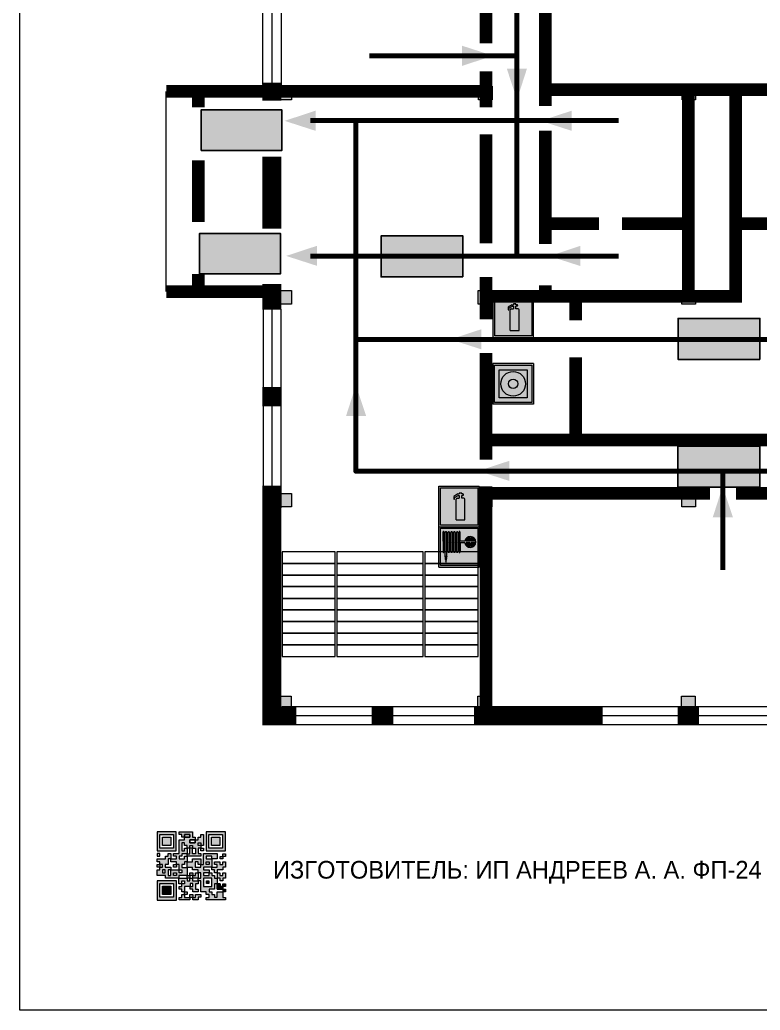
# Model space of a CAD drawing. Header units: millimetres. Extents: x 13810 to 67229, y 12374 to 21950.
# Drawn here: x 24824.8 to 24942, y 13754.6 to 13911.4 of the extents above; entities that cross this region are included whole.
import ezdxf

# ---------------------------------------------------------------- set-up
doc = ezdxf.new("R2010")
doc.units = ezdxf.units.MM
doc.layers.add('План_Штампы', color=7, linetype='Continuous')
doc.styles.add('обычный', font='arial.ttf')

# ---------------------------------------------------------------- blocks, each defined once
blk = doc.blocks.new('QR')
at = {"lineweight": 0}
h = blk.add_hatch(color=256, dxfattribs=at)
h.dxf.hatch_style = 1
h.paths.add_polyline_path([(9241.16, 2687.38), (9242.01, 2687.38), (9242.01, 2687.83), (9241.59, 2687.83), (9241.59, 2688.68), (9239.45, 2688.68), (9239.45, 2688.25), (9239.86, 2688.25), (9239.86, 2687.83), (9240.29, 2687.83), (9240.29, 2688.25), (9241.16, 2688.25), (9241.16, 2687.83), (9240.29, 2687.83), (9240.29, 2687.38), (9239.45, 2687.38), (9239.45, 2685.22), (9238.57, 2685.22), (9238.57, 2684.8), (9239.02, 2684.8), (9239.02, 2684.37), (9238.13, 2684.37), (9238.13, 2683.92), (9239.02, 2683.92), (9239.02, 2683.5), (9239.44, 2683.5), (9239.44, 2682.64), (9239.87, 2682.64), (9239.87, 2682.18), (9239.44, 2682.18), (9239.44, 2682.64), (9238.13, 2682.64), (9238.13, 2681.76), (9237.71, 2681.76), (9237.71, 2682.64), (9238.13, 2682.64), (9238.13, 2683.07), (9237.27, 2683.07), (9237.27, 2683.51), (9237.71, 2683.51), (9237.71, 2684.37), (9238.13, 2684.37), (9238.13, 2685.22), (9237.71, 2685.22), (9237.71, 2684.8), (9237.28, 2684.8), (9237.28, 2684.38), (9235.98, 2684.38), (9235.98, 2683.92), (9236.4, 2683.92), (9236.4, 2683.49), (9236.84, 2683.49), (9236.84, 2683.07), (9236.4, 2683.07), (9236.4, 2682.64), (9235.98, 2682.64), (9235.98, 2681.76), (9237.29, 2681.76), (9237.29, 2681.33), (9239.43, 2681.33), (9239.43, 2681.76), (9240.74, 2681.76), (9240.74, 2683.05), (9239.87, 2683.05), (9239.87, 2683.5), (9240.29, 2683.5), (9240.29, 2683.91), (9240.74, 2683.91), (9240.74, 2684.81), (9240.29, 2684.81), (9240.29, 2684.79), (9240.29, 2684.37), (9239.45, 2684.37), (9239.45, 2684.8), (9239.87, 2684.8), (9239.87, 2685.21), (9240.74, 2685.21), (9240.74, 2686.1), (9240.29, 2686.1), (9240.29, 2685.64), (9239.86, 2685.64), (9239.86, 2686.95), (9240.29, 2686.95), (9240.29, 2686.52), (9240.74, 2686.52), (9240.74, 2686.1), (9241.16, 2686.1), (9241.16, 2686.53), (9241.59, 2686.53), (9241.59, 2686.1), (9242.02, 2686.1), (9242.02, 2685.21), (9241.59, 2685.21), (9241.59, 2686.1), (9241.16, 2686.1), (9241.16, 2685.21), (9240.74, 2685.21), (9240.74, 2684.81), (9242.89, 2684.81), (9242.89, 2685.22), (9242.47, 2685.22), (9242.47, 2686.11), (9242.89, 2686.11), (9242.89, 2686.52), (9242.46, 2686.52), (9242.46, 2686.95), (9242.89, 2686.95), (9242.89, 2686.52), (9243.32, 2686.52), (9243.32, 2688.26), (9242.9, 2688.26), (9242.9, 2687.83), (9242.47, 2687.83), (9242.47, 2687.38), (9242.01, 2687.38), (9242.01, 2686.94), (9241.16, 2686.94)])
h.paths.add_polyline_path([(9239.02, 2682.18), (9239.02, 2681.76), (9238.54, 2681.76), (9238.54, 2682.18)], flags=16)
h.paths.add_polyline_path([(9237.27, 2682.65), (9237.27, 2682.19), (9236.83, 2682.19), (9236.83, 2682.65)], flags=16)
h = blk.add_hatch(color=256, dxfattribs=at)
h.dxf.hatch_style = 1
h.paths.add_polyline_path([(9238.15, 2687.83), (9236.83, 2687.83), (9236.83, 2686.52), (9238.15, 2686.52)], flags=0)
h.paths.add_polyline_path([(9239.01, 2685.65), (9239.01, 2688.68), (9235.98, 2688.68), (9235.98, 2685.65)])
h.paths.add_polyline_path([(9236.41, 2686.1), (9236.41, 2688.26), (9238.56, 2688.26), (9238.56, 2686.1)], flags=16)
h.paths.add_polyline_path([(9236.83, 2686.52), (9236.83, 2687.83), (9238.15, 2687.83), (9238.15, 2686.52)], flags=0)
h = blk.add_hatch(color=256, dxfattribs=at)
h.dxf.hatch_style = 1
h.paths.add_polyline_path([(9238.15, 2686.52), (9238.15, 2687.83), (9236.83, 2687.83), (9236.83, 2686.52)])
h.paths.add_polyline_path([(9245.91, 2686.52), (9245.91, 2687.83), (9244.59, 2687.83), (9244.59, 2686.52)], flags=0)
h.paths.add_polyline_path([(9246.77, 2685.65), (9246.77, 2688.68), (9243.74, 2688.68), (9243.74, 2685.65)])
h.paths.add_polyline_path([(9244.17, 2686.1), (9244.17, 2688.26), (9246.32, 2688.26), (9246.32, 2686.1)], flags=16)
h.paths.add_polyline_path([(9244.59, 2686.52), (9244.59, 2687.83), (9245.91, 2687.83), (9245.91, 2686.52)], flags=0)
h = blk.add_hatch(color=256, dxfattribs=at)
h.dxf.hatch_style = 1
h.paths.add_polyline_path([(9240.75, 2681.76), (9240.75, 2681.35), (9241.17, 2681.35), (9241.17, 2681.76)])
h.paths.add_polyline_path([(9241.6, 2682.18), (9241.17, 2682.18), (9241.17, 2681.76), (9241.6, 2681.76)])
h.paths.add_polyline_path([(9242.47, 2681.34), (9242.47, 2682.19), (9242.02, 2682.19), (9242.02, 2681.76), (9241.6, 2681.76), (9241.6, 2681.34)])
h.paths.add_polyline_path([(9239.87, 2678.3), (9239.44, 2678.3), (9239.44, 2677.89), (9241.17, 2677.89), (9241.17, 2678.3), (9240.28, 2678.3), (9240.28, 2678.73), (9239.87, 2678.73)])
h.paths.add_polyline_path([(9240.75, 2678.73), (9240.75, 2679.19), (9240.28, 2679.19), (9240.28, 2678.73)])
h.paths.add_polyline_path([(9241.6, 2678.73), (9241.17, 2678.73), (9241.17, 2678.3), (9241.6, 2678.3)])
h.paths.add_polyline_path([(9242.02, 2678.3), (9241.6, 2678.3), (9241.6, 2677.89), (9242.48, 2677.89), (9242.48, 2678.31), (9242.9, 2678.31), (9242.9, 2678.73), (9242.02, 2678.73)])
h.paths.add_polyline_path([(9246.36, 2684.37), (9246.36, 2684.79), (9245.93, 2684.79), (9245.93, 2684.37)])
h.paths.add_polyline_path([(9246.78, 2685.2), (9246.36, 2685.2), (9246.36, 2684.79), (9246.78, 2684.79)])
h.paths.add_polyline_path([(9245.91, 2687.83), (9244.59, 2687.83), (9244.59, 2686.52), (9245.91, 2686.52)])
h = blk.add_hatch(color=256, dxfattribs=at)
h.dxf.hatch_style = 1
h.paths.add_polyline_path([(9243.32, 2686.11), (9242.89, 2686.11), (9242.89, 2685.64), (9243.32, 2685.64)])
h.paths.add_polyline_path([(9239.02, 2683.07), (9239.02, 2683.5), (9238.56, 2683.5), (9238.56, 2683.07)])
h.paths.add_polyline_path([(9236.4, 2684.8), (9236.4, 2685.22), (9235.98, 2685.22), (9235.98, 2684.8)])
h.paths.add_polyline_path([(9236.4, 2683.07), (9236.4, 2683.49), (9235.98, 2683.49), (9235.98, 2683.07)])
h = blk.add_hatch(color=256, dxfattribs=at)
h.dxf.hatch_style = 1
h.paths.add_polyline_path([(9243.32, 2682.64), (9243.32, 2683.07), (9244.62, 2683.07), (9244.62, 2684.37), (9243.74, 2684.37), (9243.74, 2684.8), (9244.62, 2684.8), (9244.62, 2684.37), (9245.48, 2684.37), (9245.48, 2685.22), (9243.32, 2685.22), (9243.32, 2683.5), (9242.89, 2683.5), (9242.89, 2683.06), (9242.01, 2683.06), (9242.01, 2683.91), (9242.47, 2683.91), (9242.47, 2683.5), (9242.89, 2683.5), (9242.89, 2684.38), (9241.59, 2684.38), (9241.59, 2683.91), (9240.74, 2683.91), (9240.74, 2683.05), (9241.59, 2683.05), (9241.59, 2682.64), (9242.47, 2682.64), (9242.47, 2682.19), (9242.91, 2682.19), (9242.91, 2681.34), (9242.48, 2681.34), (9242.48, 2680.91), (9242.91, 2680.91), (9242.91, 2679.17), (9243.75, 2679.17), (9243.75, 2678.73), (9244.2, 2678.73), (9244.2, 2678.3), (9243.75, 2678.3), (9243.75, 2677.88), (9246.78, 2677.88), (9246.78, 2678.3), (9246.35, 2678.3), (9246.35, 2679.19), (9245.48, 2679.19), (9245.48, 2678.31), (9245.05, 2678.31), (9245.05, 2678.73), (9244.62, 2678.73), (9244.62, 2679.19), (9244.2, 2679.19), (9244.2, 2679.61), (9245.05, 2679.61), (9245.05, 2680.46), (9245.48, 2680.46), (9245.48, 2681.34), (9245.04, 2681.34), (9245.04, 2681.76), (9244.63, 2681.76), (9244.63, 2682.19), (9244.21, 2682.19), (9244.21, 2681.76), (9243.32, 2681.76), (9243.32, 2682.19), (9244.21, 2682.19), (9244.21, 2682.64)])
h.paths.add_polyline_path([(9243.75, 2683.49), (9243.75, 2683.92), (9244.21, 2683.92), (9244.21, 2683.49)], flags=16)
h.paths.add_polyline_path([(9243.32, 2681.34), (9244.63, 2681.34), (9244.63, 2680.04), (9243.32, 2680.04)], flags=16)
h.paths.add_polyline_path([(9243.76, 2680.89), (9244.18, 2680.89), (9244.18, 2680.48), (9243.76, 2680.48)], flags=0)
h = blk.add_hatch(color=256, dxfattribs=at)
h.dxf.hatch_style = 1
h.paths.add_polyline_path([(9246.36, 2683.07), (9246.78, 2683.07), (9246.78, 2683.92), (9246.36, 2683.92), (9246.36, 2683.49), (9245.92, 2683.49), (9245.92, 2683.92), (9245.06, 2683.92), (9245.06, 2683.49), (9245.48, 2683.49), (9245.48, 2683.07), (9244.62, 2683.07), (9244.62, 2682.65), (9245.05, 2682.65), (9245.05, 2682.18), (9245.48, 2682.18), (9245.48, 2682.65), (9246.36, 2682.65)])
h.paths.add_polyline_path([(9246.78, 2682.18), (9246.36, 2682.18), (9246.36, 2681.75), (9245.92, 2681.75), (9245.92, 2682.18), (9245.48, 2682.18), (9245.48, 2681.34), (9245.48, 2681.34), (9245.94, 2681.34), (9245.94, 2680.91), (9246.36, 2680.91), (9246.36, 2681.34), (9246.78, 2681.34)])
h = blk.add_hatch(color=256, dxfattribs=at)
h.dxf.hatch_style = 1
h.paths.add_polyline_path([(9235.98, 2680.9), (9235.98, 2677.86), (9239.02, 2677.86), (9239.02, 2680.9)])
h.paths.add_polyline_path([(9238.57, 2680.48), (9238.57, 2678.32), (9236.41, 2678.32), (9236.41, 2680.48)], flags=16)
h.paths.add_polyline_path([(9238.15, 2680.05), (9238.15, 2678.74), (9236.83, 2678.74), (9236.83, 2680.05)], flags=0)
h = blk.add_hatch(color=256, dxfattribs=at)
h.dxf.hatch_style = 1
h.paths.add_polyline_path([(9242.02, 2680.46), (9242.48, 2680.46), (9242.48, 2680.91), (9241.58, 2680.91), (9241.58, 2681.35), (9241.17, 2681.35), (9241.17, 2680.91), (9240.75, 2680.91), (9240.75, 2681.33), (9239.43, 2681.33), (9239.43, 2680.46), (9239.86, 2680.46), (9239.86, 2680.92), (9240.3, 2680.92), (9240.3, 2680.46), (9239.86, 2680.46), (9239.86, 2680.04), (9239.44, 2680.04), (9239.44, 2679.62), (9239.86, 2679.62), (9239.86, 2679.19), (9240.29, 2679.19), (9240.29, 2680.03), (9241.18, 2680.03), (9241.18, 2680.47), (9241.6, 2680.47), (9241.6, 2680.03), (9241.18, 2680.03), (9241.18, 2679.61), (9241.6, 2679.61), (9241.6, 2679.19), (9242.47, 2679.19), (9242.47, 2679.6), (9242.02, 2679.6)])
h = blk.add_hatch(color=256, dxfattribs=at)
h.dxf.hatch_style = 1
h.paths.add_polyline_path([(9244.18, 2680.48), (9244.18, 2680.89), (9243.76, 2680.89), (9243.76, 2680.48)])
h = blk.add_hatch(color=256, dxfattribs=at)
h.dxf.hatch_style = 1
h.paths.add_polyline_path([(9238.15, 2680.05), (9236.83, 2680.05), (9236.83, 2678.74), (9238.15, 2678.74)])
h = blk.add_hatch(color=256, dxfattribs=at)
h.dxf.hatch_style = 1
h.paths.add_polyline_path([(9245.93, 2680.04), (9245.93, 2680.46), (9245.48, 2680.46), (9245.48, 2679.62), (9246.35, 2679.62), (9246.35, 2680.04)])
h.paths.add_polyline_path([(9246.78, 2680.04), (9246.78, 2680.46), (9246.35, 2680.46), (9246.35, 2680.04)])
h.paths.add_polyline_path([(9246.78, 2679.18), (9246.78, 2679.62), (9246.35, 2679.62), (9246.35, 2679.18)])
for points in [[(9237.71, 2685.22), (9238.13, 2685.22), (9238.13, 2684.37), (9237.71, 2684.37), (9237.71, 2683.51), (9237.27, 2683.51), (9237.27, 2683.07), (9238.13, 2683.07), (9238.13, 2682.64), (9237.71, 2682.64), (9237.71, 2681.76), (9238.13, 2681.76), (9238.13, 2682.64), (9239.44, 2682.64), (9239.44, 2683.5), (9239.02, 2683.5), (9239.02, 2683.07), (9238.56, 2683.07), (9238.56, 2683.5), (9239.02, 2683.5), (9239.02, 2683.92), (9238.13, 2683.92), (9238.13, 2684.37), (9239.02, 2684.37), (9239.02, 2684.8), (9238.57, 2684.8), (9238.57, 2685.22), (9239.45, 2685.22), (9239.45, 2687.38), (9240.29, 2687.38), (9240.29, 2687.83), (9239.86, 2687.83), (9239.86, 2688.25), (9239.45, 2688.25), (9239.45, 2688.68), (9241.59, 2688.68), (9241.59, 2687.83), (9242.01, 2687.83), (9242.01, 2687.38), (9242.47, 2687.38), (9242.47, 2687.83), (9242.9, 2687.83), (9242.9, 2688.26), (9243.32, 2688.26), (9243.32, 2686.52), (9242.89, 2686.52), (9242.89, 2686.11), (9243.32, 2686.11), (9243.32, 2685.64), (9242.89, 2685.64), (9242.89, 2686.11), (9242.47, 2686.11), (9242.47, 2685.22), (9242.89, 2685.22), (9242.89, 2684.81), (9240.74, 2684.81), (9240.74, 2683.91), (9241.59, 2683.91), (9241.59, 2684.38), (9242.89, 2684.38), (9242.89, 2683.5), (9242.47, 2683.5), (9242.47, 2683.91), (9242.01, 2683.91), (9242.01, 2683.06), (9242.89, 2683.06), (9242.89, 2683.5), (9243.32, 2683.5), (9243.32, 2685.22), (9245.48, 2685.22), (9245.48, 2684.37), (9244.62, 2684.37), (9244.62, 2683.07), (9245.48, 2683.07), (9245.48, 2683.49), (9245.06, 2683.49), (9245.06, 2683.92), (9245.92, 2683.92), (9245.92, 2683.49), (9246.36, 2683.49), (9246.36, 2683.92), (9246.78, 2683.92), (9246.78, 2683.07), (9246.36, 2683.07), (9246.36, 2682.65), (9245.48, 2682.65), (9245.48, 2682.18), (9245.92, 2682.18), (9245.92, 2681.75), (9246.36, 2681.75), (9246.36, 2682.18), (9246.78, 2682.18), (9246.78, 2681.34), (9246.36, 2681.34), (9246.36, 2680.91), (9245.94, 2680.91), (9245.94, 2681.34), (9245.48, 2681.34), (9245.48, 2680.46), (9245.93, 2680.46), (9245.93, 2680.04), (9246.35, 2680.04), (9246.35, 2680.46), (9246.78, 2680.46), (9246.78, 2680.04), (9246.78, 2680.04), (9246.35, 2680.04), (9246.35, 2679.62), (9246.78, 2679.62), (9246.78, 2679.18), (9246.35, 2679.18), (9246.35, 2678.3), (9246.78, 2678.3), (9246.78, 2677.88), (9243.75, 2677.88), (9243.75, 2678.3), (9244.2, 2678.3), (9244.2, 2678.73), (9243.75, 2678.73), (9243.75, 2679.17), (9242.91, 2679.17), (9242.91, 2680.91), (9242.48, 2680.91), (9242.48, 2680.46), (9242.02, 2680.46), (9242.02, 2679.6), (9242.47, 2679.6), (9242.47, 2679.19), (9241.6, 2679.19), (9241.6, 2679.61), (9241.18, 2679.61), (9241.18, 2680.03), (9240.29, 2680.03), (9240.29, 2679.19), (9240.75, 2679.19), (9240.75, 2678.73), (9240.28, 2678.73), (9240.28, 2678.3), (9241.17, 2678.3), (9241.17, 2678.73), (9241.6, 2678.73), (9241.6, 2678.3), (9242.02, 2678.3), (9242.02, 2678.73), (9242.9, 2678.73), (9242.9, 2678.31), (9242.48, 2678.31), (9242.48, 2677.89), (9241.6, 2677.89), (9241.6, 2678.3), (9241.17, 2678.3), (9241.17, 2677.89), (9239.44, 2677.89), (9239.44, 2678.3), (9239.87, 2678.3), (9239.87, 2678.73), (9240.28, 2678.73), (9240.28, 2679.19), (9240.29, 2679.19), (9239.86, 2679.19), (9239.86, 2679.62), (9239.44, 2679.62), (9239.44, 2680.04), (9239.86, 2680.04), (9239.86, 2680.46), (9239.43, 2680.46), (9239.43, 2681.33), (9237.29, 2681.33), (9237.29, 2681.76), (9235.98, 2681.76), (9235.98, 2682.64), (9236.4, 2682.64), (9236.4, 2683.07), (9235.98, 2683.07), (9235.98, 2683.49), (9236.4, 2683.49), (9236.4, 2683.92), (9235.98, 2683.92), (9235.98, 2684.38), (9237.28, 2684.38), (9237.28, 2684.8), (9237.71, 2684.8), (9237.71, 2685.22), (9237.92, 2685.22)], [(9240.74, 2686.1), (9240.74, 2686.52), (9240.29, 2686.52), (9240.29, 2686.95), (9239.86, 2686.95), (9239.86, 2685.64), (9240.29, 2685.64), (9240.29, 2686.1), (9240.74, 2686.1), (9240.74, 2686.52)], [(9240.74, 2685.21), (9239.87, 2685.21), (9239.87, 2684.8), (9239.45, 2684.8), (9239.45, 2684.37), (9240.29, 2684.37), (9240.29, 2684.79), (9240.29, 2684.81), (9240.74, 2684.81), (9240.74, 2685.21), (9239.87, 2685.21)], [(9240.74, 2683.91), (9240.29, 2683.91), (9240.29, 2683.5), (9239.87, 2683.5), (9239.87, 2683.05), (9240.74, 2683.05), (9240.74, 2683.91)], [(9244.62, 2684.37), (9244.62, 2684.8), (9243.74, 2684.8), (9243.74, 2684.37), (9244.62, 2684.37)], [(9240.74, 2683.05), (9240.74, 2681.76), (9239.43, 2681.76), (9239.43, 2681.33), (9240.75, 2681.33), (9240.75, 2681.35), (9240.75, 2680.91), (9241.17, 2680.91), (9241.17, 2681.35), (9241.58, 2681.35), (9241.58, 2680.91), (9242.48, 2680.91), (9242.48, 2681.34), (9242.91, 2681.34), (9242.91, 2682.19), (9242.47, 2682.19), (9242.47, 2682.64), (9241.59, 2682.64), (9241.59, 2683.05), (9240.74, 2683.05)], [(9244.62, 2683.07), (9243.32, 2683.07), (9243.32, 2682.64), (9244.21, 2682.64), (9244.21, 2682.19), (9243.32, 2682.19), (9243.32, 2681.76), (9244.21, 2681.76), (9244.21, 2682.19), (9244.63, 2682.19), (9244.63, 2681.76), (9245.04, 2681.76), (9245.04, 2681.34), (9245.48, 2681.34)], [(9245.48, 2682.18), (9245.05, 2682.18), (9245.05, 2682.65), (9244.62, 2682.65), (9244.62, 2683.07)], [(9239.86, 2680.46), (9239.86, 2680.92), (9240.3, 2680.92), (9240.3, 2680.46), (9239.86, 2680.46)], [(9241.6, 2681.76), (9242.02, 2681.76), (9242.02, 2682.19), (9242.47, 2682.19), (9242.47, 2681.34), (9241.6, 2681.34), (9241.6, 2681.76)], [(9245.48, 2682.18), (9245.48, 2681.34)], [(9245.48, 2680.46), (9245.05, 2680.46), (9245.05, 2679.61), (9244.2, 2679.61), (9244.2, 2679.19), (9244.62, 2679.19), (9244.62, 2678.73), (9245.05, 2678.73), (9245.05, 2678.31), (9245.48, 2678.31), (9245.48, 2679.19), (9246.35, 2679.19), (9246.35, 2679.07)], [(9246.35, 2679.62), (9245.48, 2679.62), (9245.48, 2680.46)], [(9245.48, 2680.46), (9245.48, 2679.62), (9246.35, 2679.62), (9246.35, 2680.04), (9245.93, 2680.04), (9245.93, 2680.46), (9245.48, 2680.46), (9245.48, 2679.62)], [(9246.35, 2679.62), (9246.35, 2679.18)]]:
    blk.add_lwpolyline(points, dxfattribs=at)
for points in [[(9235.98, 2685.65), (9239.01, 2685.65), (9239.01, 2688.68), (9235.98, 2688.68)], [(9243.74, 2685.65), (9246.77, 2685.65), (9246.77, 2688.68), (9243.74, 2688.68)], [(9236.41, 2688.26), (9238.56, 2688.26), (9238.56, 2686.1), (9236.41, 2686.1)], [(9236.83, 2687.83), (9238.15, 2687.83), (9238.15, 2686.52), (9236.83, 2686.52)], [(9240.29, 2687.83), (9241.16, 2687.83), (9241.16, 2688.25), (9240.29, 2688.25)], [(9240.29, 2688.25), (9241.16, 2688.25), (9241.16, 2687.83), (9240.29, 2687.83)], [(9242.01, 2687.38), (9241.16, 2687.38), (9241.16, 2686.94), (9242.01, 2686.94)], [(9241.16, 2687.38), (9242.01, 2687.38), (9242.01, 2686.94), (9241.16, 2686.94)], [(9244.17, 2688.26), (9246.32, 2688.26), (9246.32, 2686.1), (9244.17, 2686.1)], [(9244.59, 2687.83), (9245.91, 2687.83), (9245.91, 2686.52), (9244.59, 2686.52)], [(9241.16, 2686.1), (9240.74, 2686.1), (9240.74, 2685.21), (9241.16, 2685.21)], [(9241.16, 2686.53), (9241.59, 2686.53), (9241.59, 2686.1), (9241.16, 2686.1)], [(9241.59, 2686.1), (9242.02, 2686.1), (9242.02, 2685.21), (9241.59, 2685.21)], [(9242.89, 2686.52), (9242.46, 2686.52), (9242.46, 2686.95), (9242.89, 2686.95)], [(9235.98, 2684.8), (9236.4, 2684.8), (9236.4, 2685.22), (9235.98, 2685.22)], [(9243.75, 2683.92), (9244.21, 2683.92), (9244.21, 2683.49), (9243.75, 2683.49)], [(9245.93, 2684.79), (9246.36, 2684.79), (9246.36, 2684.37), (9245.93, 2684.37)], [(9246.36, 2685.2), (9246.78, 2685.2), (9246.78, 2684.79), (9246.36, 2684.79)], [(9236.4, 2683.07), (9236.84, 2683.07), (9236.84, 2683.49), (9236.4, 2683.49)], [(9236.83, 2682.19), (9237.27, 2682.19), (9237.27, 2682.65), (9236.83, 2682.65)], [(9239.44, 2682.64), (9239.87, 2682.64), (9239.87, 2682.18), (9239.44, 2682.18)], [(9235.98, 2677.86), (9239.02, 2677.86), (9239.02, 2680.9), (9235.98, 2680.9)], [(9238.54, 2682.18), (9239.02, 2682.18), (9239.02, 2681.76), (9238.54, 2681.76)], [(9240.75, 2681.76), (9241.17, 2681.76), (9241.17, 2681.35), (9240.75, 2681.35)], [(9241.17, 2682.18), (9241.6, 2682.18), (9241.6, 2681.76), (9241.17, 2681.76)], [(9243.32, 2680.04), (9244.63, 2680.04), (9244.63, 2681.34), (9243.32, 2681.34)], [(9243.76, 2680.89), (9244.18, 2680.89), (9244.18, 2680.48), (9243.76, 2680.48)], [(9236.41, 2680.48), (9238.57, 2680.48), (9238.57, 2678.32), (9236.41, 2678.32)], [(9236.83, 2680.05), (9238.15, 2680.05), (9238.15, 2678.74), (9236.83, 2678.74)], [(9241.18, 2680.03), (9241.6, 2680.03), (9241.6, 2680.47), (9241.18, 2680.47)]]:
    blk.add_lwpolyline(points, close=True, dxfattribs=at)
blk = doc.blocks.new('A$C54414219')
at = {"true_color": 0xffffff}
h = blk.add_hatch(color=7, dxfattribs=at)
h.paths.add_polyline_path([(2.39, -9.45), (2.39, -18.3), (11.23, -18.3), (11.23, -9.45)], flags=0)
h.paths.add_polyline_path([(10.71, -13.87, -1), (2.92, -13.87, -1)], flags=0)
h.paths.add_polyline_path([(8.3, -13.87, -1), (5.33, -13.87, -1)], flags=0)
h.paths.add_polyline_path([(0.41, -7.47), (0.41, -20.27), (13.21, -20.27), (13.21, -7.47)])
h.paths.add_polyline_path([(0.92, -19.77), (12.71, -19.77), (12.71, -7.98), (0.92, -7.98)], flags=16)
h.paths.add_polyline_path([(11.23, -9.45), (11.23, -18.3), (2.39, -18.3), (2.39, -9.45)], flags=0)
at = {"lineweight": 5}
h = blk.add_hatch(color=242, dxfattribs=at)
h.paths.add_polyline_path([(12.71, -7.98), (0.92, -7.98), (0.92, -19.77), (12.71, -19.77)])
h.paths.add_polyline_path([(11.23, -18.3), (2.39, -18.3), (2.39, -9.45), (11.23, -9.45)], flags=16)
h.paths.add_polyline_path([(10.71, -13.87, -1), (2.92, -13.87, -1)], flags=0)
h.paths.add_polyline_path([(8.3, -13.87, -1), (5.33, -13.87, -1)], flags=0)
at = {"true_color": 0xffffff}
h = blk.add_hatch(color=7, dxfattribs=at)
h.paths.add_polyline_path([(2.39, -9.45), (2.39, -18.3), (11.23, -18.3), (11.23, -9.45)])
h.paths.add_polyline_path([(10.71, -13.87, -1), (2.92, -13.87, -1)], flags=16)
h.paths.add_polyline_path([(8.3, -13.87, -1), (5.33, -13.87, -1)], flags=0)
at = {"lineweight": 5}
h = blk.add_hatch(color=242, dxfattribs=at)
h.paths.add_polyline_path([(2.92, -13.87, 1), (10.71, -13.87, 1)])
h.paths.add_polyline_path([(8.3, -13.87, -1), (5.33, -13.87, -1)], flags=16)
at = {"color": 242, "lineweight": 5}
for p, q in [((0.41, -20.27), (0.41, -7.47)), ((0.41, -7.47), (13.21, -7.47)), ((0.41, -7.47), (13.21, -7.47)), ((13.21, -20.27), (13.21, -7.47)), ((0.41, -20.27), (13.21, -20.27))]:
    blk.add_line(p, q, dxfattribs=at)
for points in [[(0.92, -7.98), (12.71, -7.98), (12.71, -19.77), (0.92, -19.77)], [(2.39, -9.45), (11.23, -9.45), (11.23, -18.3), (2.39, -18.3)]]:
    blk.add_lwpolyline(points, close=True, dxfattribs=at)
for radius in [3.89, 1.49]:
    blk.add_circle((6.81, -13.87), radius, dxfattribs=at)
blk = doc.blocks.new('A$C7B4425F7')
at = {"true_color": 0xffffff}
blk.add_hatch(color=7, dxfattribs=at).paths.add_polyline_path([(0, 0), (-16, 0), (-16, -8), (0, -8)])
h = blk.add_hatch(color=126)
h.paths.add_polyline_path([(-0.2, -0.2), (-15.8, -0.2), (-15.8, -7.8), (-0.2, -7.8)])
h.paths.add_polyline_path([(-11.76, -2.03), (-11.76, -3.66), (-11.17, -3.66, -0.568275), (-11.17, -6.18), (-12.58, -6.18), (-12.58, -2.03)], flags=16)
h.paths.add_polyline_path([(-13.33, -4.12, -0.495768), (-13.59, -6.18), (-15.03, -6.18), (-15.03, -2.03), (-13.59, -2.03, -0.487973)], flags=16)
h.paths.add_polyline_path([(-10.25, -2.03), (-9.48, -2.03), (-9.48, -6.18), (-10.25, -6.18)], flags=16)
h.paths.add_polyline_path([(-13.84, -3.69), (-14.24, -3.69), (-14.24, -3.03), (-13.9, -3.03, -0.692621)], flags=0)
h.paths.add_polyline_path([(-9.15, -2.03), (-8.4, -2.03), (-8.04, -3.07), (-7.68, -2.03), (-6.93, -2.03), (-7.64, -4.1), (-6.93, -6.18), (-7.68, -6.18), (-8.04, -5.14), (-8.4, -6.18), (-9.15, -6.18), (-8.44, -4.1)], flags=16)
h.paths.add_polyline_path([(-11.76, -4.46), (-11.42, -4.46, -0.692621), (-11.36, -5.12), (-11.76, -5.12)], flags=0)
h.paths.add_polyline_path([(-13.9, -5.2), (-14.24, -5.2), (-14.24, -4.55), (-13.84, -4.55, -0.708038)], flags=0)
edge = h.paths.add_edge_path(flags=16)
edge.add_ellipse((-5.51, -4.08), major_axis=(0, 2.05), ratio=0.586184, start_angle=0, end_angle=360)
edge = h.paths.add_edge_path(flags=0)
edge.add_ellipse((-5.51, -4.08), major_axis=(0, 1.14), ratio=0.454828, start_angle=0, end_angle=360)
h.paths.add_polyline_path([(-4.13, -4.96, 0.377264), (-3.48, -4.52, 0.0555), (-3.16, -2.03), (-1.66, -2.03), (-1.66, -4.96), (-0.96, -4.96), (-0.96, -7.01), (-1.75, -7.01), (-1.75, -6.18), (-3.3, -6.18), (-3.3, -7.02), (-4.13, -7.02)], flags=16)
h.paths.add_polyline_path([(-2.73, -2.91), (-2.28, -2.91), (-2.28, -4.96), (-3.05, -4.96, 0.079136)], flags=0)
at = {"color": 126}
blk.add_lwpolyline([(-16, -8), (0, -8), (0, 0), (-16, 0)], close=True, dxfattribs=at)
blk = doc.blocks.new('A$C3AD82952')
at = {"true_color": 0xf5f5ff}
h = blk.add_hatch(color=7, dxfattribs=at)
h.dxf.hatch_style = 1
h.paths.add_polyline_path([(8.21, 8.73, 0.414214), (7.89, 9.05), (7.22, 9.05), (7.22, 9.92), (7.59, 9.92, 1), (7.57, 10.36), (7.22, 10.36), (7.22, 10.6), (6.43, 10.6), (6.43, 10.36), (6.01, 10.36), (4.74, 9.59), (4.74, 8.69), (4.98, 8.73), (4.98, 9.26), (6.12, 9.91), (6.43, 9.91), (6.43, 9.05), (5.76, 9.05, 0.414214), (5.44, 8.73), (5.44, 2.2), (8.21, 2.2)], flags=0)
h.paths.add_polyline_path([(12.8, 12.8), (0, 12.8), (0, 0), (12.8, 0)])
h.paths.add_polyline_path([(0.51, 12.29), (12.29, 12.29), (12.29, 0.51), (0.51, 0.51)], flags=16)
h.paths.add_polyline_path([(4.74, 9.59), (6.01, 10.36), (6.43, 10.36), (6.43, 10.6), (7.22, 10.6), (7.22, 10.36), (7.59, 10.36, -0.94586), (7.59, 9.92), (7.22, 9.92), (7.22, 9.05), (7.89, 9.05, -0.414214), (8.21, 8.73), (8.21, 2.2), (5.44, 2.2), (5.44, 8.73, -0.414214), (5.76, 9.05), (6.43, 9.05), (6.43, 9.91), (6.12, 9.91), (4.98, 9.26), (4.98, 8.73), (4.74, 8.69)], flags=0)
h = blk.add_hatch(color=242)
h.dxf.hatch_style = 1
h.paths.add_polyline_path([(12.29, 12.29), (0.51, 12.29), (0.51, 0.51), (12.29, 0.51)])
h.paths.add_polyline_path([(4.74, 8.69), (4.74, 9.59), (6.01, 10.36), (6.43, 10.36), (6.43, 10.6), (7.22, 10.6), (7.22, 10.36), (7.59, 10.36, -0.94586), (7.59, 9.92), (7.22, 9.92), (7.22, 9.05), (7.89, 9.05, -0.414214), (8.21, 8.73), (8.21, 2.2), (5.44, 2.2), (5.44, 8.73, -0.414214), (5.76, 9.05), (6.43, 9.05), (6.43, 9.91), (6.12, 9.91), (4.98, 9.26), (4.98, 8.73)], flags=16)
h = blk.add_hatch(color=7, dxfattribs=at)
h.dxf.hatch_style = 1
h.paths.add_polyline_path([(8.21, 8.73, 0.414214), (7.89, 9.05), (7.22, 9.05), (7.22, 9.92), (7.59, 9.92, 1), (7.57, 10.36), (7.22, 10.36), (7.22, 10.6), (6.43, 10.6), (6.43, 10.36), (6.01, 10.36), (4.74, 9.59), (4.74, 8.69), (4.98, 8.73), (4.98, 9.26), (6.12, 9.91), (6.43, 9.91), (6.43, 9.05), (5.76, 9.05, 0.414214), (5.44, 8.73), (5.44, 2.2), (8.21, 2.2)])
at = {"color": 242, "lineweight": 5}
for p, q in [((0, 0), (0, 12.8)), ((0, 12.8), (12.8, 12.8)), ((12.8, 0), (12.8, 12.8)), ((6.01, 10.36), (4.74, 9.59)), ((4.74, 9.59), (4.74, 8.69)), ((4.98, 9.26), (6.12, 9.91)), ((6.01, 10.36), (6.43, 10.36)), ((6.12, 9.91), (6.43, 9.91)), ((7.22, 10.6), (6.43, 10.6)), ((6.43, 10.6), (6.43, 10.36)), ((6.43, 9.91), (6.43, 9.05)), ((7.22, 10.36), (7.22, 10.6)), ((7.59, 10.36), (7.22, 10.36)), ((7.22, 9.05), (7.22, 9.92)), ((7.59, 9.92), (7.22, 9.92)), ((4.74, 8.69), (4.98, 8.73)), ((4.98, 8.73), (4.98, 9.26)), ((5.44, 2.2), (5.44, 8.73)), ((5.76, 9.05), (6.43, 9.05)), ((7.89, 9.05), (7.22, 9.05)), ((8.21, 2.2), (8.21, 8.73)), ((0, 0), (12.8, 0)), ((5.44, 2.2), (8.21, 2.2))]:
    blk.add_line(p, q, dxfattribs=at)
blk.add_lwpolyline([(0.51, 12.29), (12.29, 12.29), (12.29, 0.51), (0.51, 0.51)], close=True, dxfattribs=at)
for centre, radius, start, end in [((7.58, 10.14), 0.223, 273.1875, 86.8125), ((5.76, 8.73), 0.32, 90, 180), ((7.89, 8.73), 0.32, 0, 90)]:
    blk.add_arc(centre, radius, start, end, dxfattribs=at)
blk = doc.blocks.new('A$C37112FD5')
at = {"true_color": 0xf5f5ff}
h = blk.add_hatch(color=7, dxfattribs=at)
h.dxf.hatch_style = 1
h.paths.add_polyline_path([(12.8, -7.4), (0, -7.4), (0, -20.2), (12.8, -20.2)])
h.paths.add_polyline_path([(12.29, -7.91), (12.29, -19.69), (0.51, -19.69), (0.51, -7.91)], flags=16)
h.paths.add_polyline_path([(4.98, -9.04, -0.42597), (5.17, -9.22), (5.17, -12.25), (5.17, -15.29, -0.432244), (4.98, -15.47), (4.83, -15.47, -0.42597), (4.64, -15.29), (4.64, -12.25), (4.64, -9.22, -0.432244), (4.83, -9.04)], flags=0)
h.paths.add_polyline_path([(4.28, -9.22), (4.28, -12.25), (4.28, -15.29, -0.432244), (4.09, -15.47), (3.94, -15.47, -0.42597), (3.75, -15.29), (3.75, -12.25), (3.75, -9.22, -0.432244), (3.94, -9.04), (4.09, -9.04, -0.42597)], flags=0)
h.paths.add_polyline_path([(5.72, -9.04), (5.87, -9.04, -0.42597), (6.06, -9.22), (6.06, -12.25), (6.06, -15.29, -0.432244), (5.87, -15.47), (5.72, -15.47, -0.42597), (5.53, -15.29), (5.53, -12.25), (5.53, -9.22, -0.432244)], flags=0)
h.paths.add_polyline_path([(6.42, -8.9), (6.5, -8.9, -0.42597), (6.69, -9.08), (6.69, -12.03), (8.21, -12.03, -15.824349), (8.21, -12.47), (6.69, -12.47), (6.69, -15.42, -0.432244), (6.5, -15.6), (6.42, -15.6)], flags=0)
h.paths.add_polyline_path([(3.39, -9.22), (3.39, -12.25), (3.39, -15.29, -0.432244), (3.2, -15.47), (3.05, -15.47, -0.42597), (2.85, -15.29), (2.85, -12.25), (2.85, -9.22, -0.432244), (3.05, -9.04), (3.2, -9.04, -0.42597)], flags=0)
h.paths.add_polyline_path([(2.5, -9.22), (2.5, -16.71), (1.96, -16.71), (1.96, -9.22, -0.432244), (2.15, -9.04), (2.31, -9.04, -0.42597)], flags=0)
h.paths.add_polyline_path([(1.61, -8.9), (1.61, -15.6), (1.57, -15.6, -0.42597), (1.37, -15.42), (1.37, -12.03), (1.37, -9.09, -0.432244), (1.57, -8.9)], flags=0)
h.paths.add_polyline_path([(9.76, -10.81), (9.76, -12.03), (8.49, -12.03, -0.336371)], flags=0)
h.paths.add_polyline_path([(8.49, -12.47), (9.76, -12.47), (9.76, -13.7, -0.336371)], flags=0)
h.paths.add_polyline_path([(10.11, -10.81, -0.336371), (11.38, -12.03), (10.11, -12.03)], flags=0)
h.paths.add_polyline_path([(10.11, -12.47), (11.38, -12.47, -0.336371), (10.11, -13.7)], flags=0)
h.paths.add_polyline_path([(2.5, -16.84), (2.5, -17.05), (1.97, -17.05), (1.97, -16.84)], flags=0)
h.paths.add_polyline_path([(2.5, -17.24, -0.033778), (2.24, -18.6, -0.033778), (1.97, -17.24)], flags=0)
h = blk.add_hatch(color=242)
h.dxf.hatch_style = 1
h.paths.add_polyline_path([(12.29, -7.91), (0.51, -7.91), (0.51, -19.69), (12.29, -19.69)])
h.paths.add_polyline_path([(6.42, -15.6), (6.42, -8.9), (6.5, -8.9, -0.42597), (6.69, -9.08), (6.69, -12.03), (8.21, -12.03, -15.824349), (8.21, -12.47), (6.69, -12.47), (6.69, -15.42, -0.432244), (6.5, -15.6)], flags=16)
h.paths.add_polyline_path([(5.87, -15.47), (5.72, -15.47, -0.42597), (5.53, -15.29), (5.53, -12.25), (5.53, -9.22, -0.432244), (5.72, -9.04), (5.87, -9.04, -0.42597), (6.06, -9.22), (6.06, -12.25), (6.06, -15.29, -0.432244)], flags=16)
h.paths.add_polyline_path([(4.98, -15.47), (4.83, -15.47, -0.42597), (4.64, -15.29), (4.64, -12.25), (4.64, -9.22, -0.432244), (4.83, -9.04), (4.98, -9.04, -0.42597), (5.17, -9.22), (5.17, -12.25), (5.17, -15.29, -0.432244)], flags=16)
h.paths.add_polyline_path([(4.09, -15.47), (3.94, -15.47, -0.42597), (3.75, -15.29), (3.75, -12.25), (3.75, -9.22, -0.432244), (3.94, -9.04), (4.09, -9.04, -0.42597), (4.28, -9.22), (4.28, -12.25), (4.28, -15.29, -0.432244)], flags=16)
h.paths.add_polyline_path([(3.2, -15.47), (3.05, -15.47, -0.42597), (2.85, -15.29), (2.85, -12.25), (2.85, -9.22, -0.432244), (3.05, -9.04), (3.2, -9.04, -0.42597), (3.39, -9.22), (3.39, -12.25), (3.39, -15.29, -0.432244)], flags=16)
h.paths.add_polyline_path([(2.5, -17.05), (1.97, -17.05), (1.97, -16.84), (2.5, -16.84)], flags=16)
h.paths.add_polyline_path([(2.5, -17.24, -0.033778), (2.24, -18.6, -0.033778), (1.97, -17.24)], flags=16)
h.paths.add_polyline_path([(2.5, -16.71), (1.96, -16.71), (1.96, -9.22, -0.432244), (2.15, -9.04), (2.31, -9.04, -0.42597), (2.5, -9.22)], flags=16)
h.paths.add_polyline_path([(1.61, -15.6), (1.57, -15.6, -0.42597), (1.37, -15.42), (1.37, -12.03), (1.37, -9.09, -0.432244), (1.57, -8.9), (1.61, -8.9)], flags=16)
h.paths.add_polyline_path([(8.49, -12.47), (9.76, -12.47), (9.76, -13.7, -0.336371)], flags=0)
h.paths.add_polyline_path([(10.11, -13.7), (10.11, -12.47), (11.38, -12.47, -0.336371)], flags=0)
h.paths.add_polyline_path([(8.49, -12.03, -0.336371), (9.76, -10.81), (9.76, -12.03)], flags=0)
h.paths.add_polyline_path([(10.11, -12.03), (10.11, -10.81, -0.336371), (11.38, -12.03)], flags=0)
h = blk.add_hatch(color=7, dxfattribs=at)
h.dxf.hatch_style = 1
h.paths.add_polyline_path([(1.61, -8.9), (1.57, -8.9, 0.432244), (1.37, -9.09), (1.37, -12.03), (1.37, -15.42, 0.42597), (1.57, -15.6), (1.61, -15.6)])
h.paths.add_polyline_path([(2.5, -9.22, 0.42597), (2.31, -9.04), (2.15, -9.04, 0.432244), (1.96, -9.22), (1.96, -16.71), (2.5, -16.71)])
h.paths.add_polyline_path([(2.5, -16.84), (1.97, -16.84), (1.97, -17.05), (2.5, -17.05)])
h.paths.add_polyline_path([(2.5, -17.24), (1.97, -17.24, 0.033778), (2.24, -18.6, 0.033778)])
h.paths.add_polyline_path([(3.39, -12.25), (3.39, -9.22, 0.42597), (3.2, -9.04), (3.05, -9.04, 0.432244), (2.85, -9.22), (2.85, -12.25), (2.85, -15.29, 0.42597), (3.05, -15.47), (3.2, -15.47, 0.432244), (3.39, -15.29)])
h.paths.add_polyline_path([(4.28, -12.25), (4.28, -9.22, 0.42597), (4.09, -9.04), (3.94, -9.04, 0.432244), (3.75, -9.22), (3.75, -12.25), (3.75, -15.29, 0.42597), (3.94, -15.47), (4.09, -15.47, 0.432244), (4.28, -15.29)])
h.paths.add_polyline_path([(5.17, -12.25), (5.17, -9.22, 0.42597), (4.98, -9.04), (4.83, -9.04, 0.432244), (4.64, -9.22), (4.64, -12.25), (4.64, -15.29, 0.42597), (4.83, -15.47), (4.98, -15.47, 0.432244), (5.17, -15.29)])
h.paths.add_polyline_path([(6.06, -12.25), (6.06, -9.22, 0.42597), (5.87, -9.04), (5.72, -9.04, 0.432244), (5.53, -9.22), (5.53, -12.25), (5.53, -15.29, 0.42597), (5.72, -15.47), (5.87, -15.47, 0.432244), (6.06, -15.29)])
h.paths.add_polyline_path([(6.69, -12.47), (8.21, -12.47, 15.824349), (8.21, -12.03), (6.69, -12.03), (6.69, -9.08, 0.42597), (6.5, -8.9), (6.42, -8.9), (6.42, -15.6), (6.5, -15.6, 0.432244), (6.69, -15.42)])
h.paths.add_polyline_path([(8.49, -12.47), (9.76, -12.47), (9.76, -13.7, -0.336371)], flags=16)
h.paths.add_polyline_path([(8.49, -12.03, -0.336371), (9.76, -10.81), (9.76, -12.03)], flags=16)
h.paths.add_polyline_path([(10.11, -12.47), (11.38, -12.47, -0.336371), (10.11, -13.7)], flags=16)
h.paths.add_polyline_path([(10.11, -12.03), (10.11, -10.81, -0.336371), (11.38, -12.03)], flags=16)
h = blk.add_hatch(color=242)
h.dxf.hatch_style = 1
h.paths.add_polyline_path([(9.76, -10.81, 0.336371), (8.49, -12.03), (9.76, -12.03)])
h.paths.add_polyline_path([(10.11, -10.81), (10.11, -12.03), (11.38, -12.03, 0.336371)])
h.paths.add_polyline_path([(11.38, -12.47), (10.11, -12.47), (10.11, -13.7, 0.336371)])
h.paths.add_polyline_path([(9.76, -12.47), (8.49, -12.47, 0.336371), (9.76, -13.7)])
at = {"color": 242, "lineweight": 5}
for p, q in [((0, -20.2), (0, -7.4)), ((0, -7.4), (12.8, -7.4)), ((1.37, -12.03), (1.37, -9.08)), ((1.57, -8.9), (1.61, -8.9)), ((1.61, -8.9), (1.61, -15.6)), ((1.96, -16.71), (1.96, -9.22)), ((2.15, -9.04), (2.31, -9.04)), ((2.5, -16.71), (2.5, -9.22)), ((2.85, -12.25), (2.85, -9.22)), ((3.05, -9.04), (3.2, -9.04)), ((3.39, -12.25), (3.39, -9.22)), ((3.75, -12.25), (3.75, -9.22)), ((3.94, -9.04), (4.09, -9.04)), ((4.28, -12.25), (4.28, -9.22)), ((4.64, -12.25), (4.64, -9.22)), ((4.83, -9.04), (4.98, -9.04)), ((5.17, -12.25), (5.17, -9.22)), ((5.53, -12.25), (5.53, -9.22)), ((5.72, -9.04), (5.87, -9.04)), ((6.06, -12.25), (6.06, -9.22)), ((6.42, -8.9), (6.42, -15.6)), ((6.5, -8.9), (6.42, -8.9)), ((6.69, -12.03), (6.69, -9.08)), ((12.8, -20.2), (12.8, -7.4)), ((1.37, -12.03), (1.37, -15.42)), ((2.85, -12.25), (2.85, -15.29)), ((3.39, -12.25), (3.39, -15.29)), ((3.75, -12.25), (3.75, -15.29)), ((4.28, -12.25), (4.28, -15.29)), ((4.64, -12.25), (4.64, -15.29)), ((5.17, -12.25), (5.17, -15.29)), ((5.53, -12.25), (5.53, -15.29)), ((6.06, -12.25), (6.06, -15.29)), ((8.21, -12.03), (6.69, -12.03)), ((8.21, -12.47), (6.69, -12.47)), ((6.69, -12.47), (6.69, -15.42)), ((9.76, -12.03), (8.49, -12.03)), ((9.76, -12.47), (8.49, -12.47)), ((9.76, -10.81), (9.76, -12.03)), ((9.76, -12.47), (9.76, -13.7)), ((10.11, -10.81), (10.11, -12.03)), ((11.38, -12.03), (10.11, -12.03)), ((11.38, -12.47), (10.11, -12.47)), ((10.11, -12.47), (10.11, -13.7)), ((1.57, -15.6), (1.61, -15.6)), ((3.05, -15.47), (3.2, -15.47)), ((3.94, -15.47), (4.09, -15.47)), ((4.83, -15.47), (4.98, -15.47)), ((5.72, -15.47), (5.87, -15.47)), ((6.42, -15.6), (6.5, -15.6)), ((1.96, -16.71), (2.5, -16.71)), ((1.97, -16.84), (2.5, -16.84)), ((1.97, -17.05), (1.97, -16.84)), ((2.5, -17.05), (1.97, -17.05)), ((1.97, -17.24), (2.5, -17.24)), ((2.5, -16.84), (2.5, -17.05)), ((0, -20.2), (12.8, -20.2))]:
    blk.add_line(p, q, dxfattribs=at)
blk.add_lwpolyline([(0.51, -7.91), (12.29, -7.91), (12.29, -19.69), (0.51, -19.69)], close=True, dxfattribs=at)
for centre, radius, start, end in [((1.56, -9.09), 0.182, 87.1027, 180.6071), ((2.15, -9.22), 0.182, 87.1027, 180.6071), ((2.32, -9.22), 0.182, 359.3929, 92.8973), ((3.04, -9.22), 0.182, 87.1027, 180.6071), ((3.21, -9.22), 0.182, 359.3929, 92.8973), ((3.93, -9.22), 0.182, 87.1027, 180.6071), ((4.1, -9.22), 0.182, 359.3929, 92.8973), ((4.82, -9.22), 0.182, 87.1027, 180.6071), ((4.99, -9.22), 0.182, 359.3929, 92.8973), ((5.71, -9.22), 0.182, 87.1027, 180.6071), ((5.88, -9.22), 0.182, 359.3929, 92.8973), ((6.51, -9.09), 0.182, 359.3929, 92.8973), ((9.93, -12.25), 1.74, 187.2319, 172.7681), ((9.93, -12.25), 1.46, 96.9927, 171.3585), ((9.93, -12.25), 1.46, 188.6415, 263.0073), ((9.93, -12.25), 1.46, 8.6415, 83.0073), ((9.93, -12.25), 1.46, 276.9927, 351.3585), ((1.56, -15.42), 0.182, 179.3929, 272.8973), ((3.04, -15.29), 0.182, 179.3929, 272.8973), ((3.21, -15.29), 0.182, 267.1027, 0.6071), ((3.93, -15.29), 0.182, 179.3929, 272.8973), ((4.1, -15.29), 0.182, 267.1027, 0.6071), ((4.82, -15.29), 0.182, 179.3929, 272.8973), ((4.99, -15.29), 0.182, 267.1027, 0.6071), ((5.71, -15.29), 0.182, 179.3929, 272.8973), ((5.88, -15.29), 0.182, 267.1027, 0.6071), ((6.51, -15.42), 0.182, 267.1027, 0.6071), ((12.17, -15.98), 10.27, 187.041, 194.7793), ((-7.7, -15.98), 10.27, 345.2207, 352.959)]:
    blk.add_arc(centre, radius, start, end, dxfattribs=at)
blk = doc.blocks.new('A$C32E8229D')
at = {"true_color": 0xffffff}
blk.add_hatch(color=7, dxfattribs=at).paths.add_polyline_path([(0, 0), (0, -8), (16, -8), (16, 0)])
h = blk.add_hatch(color=126)
h.paths.add_polyline_path([(0.2, -0.2), (15.8, -0.2), (15.8, -7.8), (0.2, -7.8)])
h.paths.add_polyline_path([(13.49, -2.05), (12.08, -2.05), (11.37, -2.63, 0.162397), (11.29, -2.84), (11.29, -3.63), (10.35, -3.63), (10.35, -4.05), (11.68, -4.05), (11.68, -3.48), (12.26, -4.28), (11.29, -5.1), (11.29, -6.78), (11.85, -6.78), (11.85, -5.44), (12.8, -4.64), (12.8, -5.94), (14.46, -5.94), (14.46, -5.39), (13.45, -5.39), (13.45, -3.97), (12.46, -2.59), (13.15, -2.59), (13.69, -3.34), (14.18, -3)], flags=16)
h.paths.add_polyline_path([(10.74, -1.82, 1), (11.8, -1.82, 1)], flags=16)
h.paths.add_polyline_path([(9.39, -3.59), (5.99, -3.59), (6.56, -3.03), (5.91, -3.03), (5.1, -3.83), (5.91, -4.64), (6.56, -4.64), (5.99, -4.09), (9.39, -4.09)], flags=16)
h.paths.add_polyline_path([(4.29, -1.08), (1.72, -1.08), (1.72, -6.6), (4.29, -6.6)], flags=16)
at = {"color": 126}
blk.add_lwpolyline([(16, -8), (0, -8), (0, 0), (16, 0)], close=True, dxfattribs=at)

msp = doc.modelspace()

# ---------------------------------------------------------------- hatches: boundary and pattern name
at = {"lineweight": 0}
h = msp.add_hatch(color=256, dxfattribs=at)
h.dxf.hatch_style = 1
h.paths.add_polyline_path([(24865.7, 13898.68), (24867.85, 13898.68), (24867.85, 13900.84), (24865.7, 13900.84)])
h = msp.add_hatch(color=256, dxfattribs=at)
h.dxf.hatch_style = 1
h.paths.add_polyline_path([(24897.43, 13898.68), (24899.59, 13898.68), (24899.59, 13900.84), (24897.43, 13900.84)])
h = msp.add_hatch(color=256, dxfattribs=at)
h.dxf.hatch_style = 1
h.paths.add_polyline_path([(24929.64, 13898.68), (24931.8, 13898.68), (24931.8, 13900.84), (24929.64, 13900.84)])
h = msp.add_hatch(color=256, dxfattribs=at)
h.dxf.hatch_style = 1
h.paths.add_polyline_path([(24865.67, 13866.36), (24867.83, 13866.36), (24867.83, 13868.52), (24865.67, 13868.52)])
h = msp.add_hatch(color=256, dxfattribs=at)
h.dxf.hatch_style = 1
h.paths.add_polyline_path([(24897.4, 13866.36), (24899.56, 13866.36), (24899.56, 13868.52), (24897.4, 13868.52)])
h = msp.add_hatch(color=256, dxfattribs=at)
h.dxf.hatch_style = 1
h.paths.add_polyline_path([(24929.61, 13866.36), (24931.77, 13866.36), (24931.77, 13868.52), (24929.61, 13868.52)])
h = msp.add_hatch(color=256, dxfattribs=at)
h.dxf.hatch_style = 1
h.paths.add_polyline_path([(24865.66, 13834.25), (24867.82, 13834.25), (24867.82, 13836.4), (24865.66, 13836.4)])
h = msp.add_hatch(color=256, dxfattribs=at)
h.dxf.hatch_style = 1
h.paths.add_polyline_path([(24897.4, 13834.25), (24899.56, 13834.25), (24899.56, 13836.4), (24897.4, 13836.4)])
h = msp.add_hatch(color=256, dxfattribs=at)
h.dxf.hatch_style = 1
h.paths.add_polyline_path([(24929.61, 13834.25), (24931.76, 13834.25), (24931.76, 13836.4), (24929.61, 13836.4)])
h = msp.add_hatch(color=256, dxfattribs=at)
h.dxf.hatch_style = 1
h.paths.add_polyline_path([(24865.62, 13802.14), (24867.78, 13802.14), (24867.78, 13804.29), (24865.62, 13804.29)])
h = msp.add_hatch(color=256, dxfattribs=at)
h.dxf.hatch_style = 1
h.paths.add_polyline_path([(24897.35, 13802.14), (24899.51, 13802.14), (24899.51, 13804.29), (24897.35, 13804.29)])
h = msp.add_hatch(color=256, dxfattribs=at)
h.dxf.hatch_style = 1
h.paths.add_polyline_path([(24929.56, 13802.14), (24931.72, 13802.14), (24931.72, 13804.29), (24929.56, 13804.29)])

# ---------------------------------------------------------------- linework, layer by layer
at = {"color": 126, "lineweight": 0, "true_color": 0x008754}
msp.add_lwpolyline([(24824.83, 14149.6), (25424.83, 14149.6), (25424.83, 13754.6), (24824.83, 13754.6)], close=True, dxfattribs=at)
at = {"lineweight": 0}
for points in [[(24863.26, 13961.34), (24863.26, 13901.1)], [(24864.73, 13961.3), (24864.73, 13901.06)], [(24866.2, 13961.33), (24866.2, 13901.09)], [(24848.01, 13868.35), (24848.01, 13900.02)], [(24863.32, 13865.64), (24863.32, 13834.18)], [(24864.73, 13865.49), (24864.73, 13834.03)], [(24866.15, 13865.57), (24866.15, 13834.11)], [(25057.3, 13802.64), (24866.35, 13802.64)], [(25057.21, 13801.2), (24866.25, 13801.2)], [(25057.25, 13799.79), (24866.29, 13799.79)]]:
    msp.add_lwpolyline(points, dxfattribs=at)
at = {"color": 126, "lineweight": 100, "true_color": 0x008754}
for points in [[(24903.5, 13873.94), (24903.5, 13949.2)], [(24903.5, 13905.68), (24880.16, 13905.68)], [(24919.58, 13895.44), (24870.85, 13895.44)], [(24878.01, 13873.94), (24878.01, 13895.44)], [(24969.85, 13832.37), (24969.85, 13847.11), (24969.85, 13839.91), (24878.01, 13839.91), (24878.01, 13873.94), (24870.85, 13873.94)], [(24878.01, 13873.94), (24919.58, 13873.94)], [(24956, 13860.75), (24878.01, 13860.75)], [(24936.1, 13839.91), (24936.1, 13824.32)]]:
    msp.add_lwpolyline(points, dxfattribs=at)
at = {"lineweight": 0}
for points, const_width in [([(24908.02, 13897.73), (24908.02, 13931.83), (24905.41, 13931.83)], 2), ([(24898.64, 13917.45), (24898.64, 13907.66)], 2), ([(24898.64, 13903.21), (24898.64, 13897.5)], 2), ([(24864.73, 13898.55), (24864.73, 13901.44)], 3), ([(24848.01, 13900.02), (24898.64, 13900.02)], 2), ([(24853.06, 13900.02), (24853.06, 13897.51)], 2), ([(24930.62, 13867.58), (24930.62, 13900.32), (24938.12, 13900.32), (24908.02, 13900.32)], 2), ([(24950.09, 13889.2), (24950.09, 13879.11), (24938.12, 13879.11), (24938.12, 13900.32), (24950.09, 13900.32), (24950.09, 13893.32)], 2), ([(24898.64, 13893.22), (24898.64, 13875.97)], 2), ([(24908.02, 13875.88), (24908.02, 13893.8)], 2), ([(24864.73, 13878.28), (24864.73, 13889.7)], 3), ([(24853.06, 13879.35), (24853.06, 13889.11)], 2), ([(24938.12, 13879.11), (24938.12, 13867.58), (24898.64, 13867.58)], 2), ([(24908.02, 13879.11), (24916.48, 13879.11)], 2), ([(24930.62, 13879.11), (24920.15, 13879.11)], 2), ([(24853.06, 13868.35), (24853.06, 13871.15)], 2), ([(24864.73, 13865.49), (24864.73, 13869.53)], 3), ([(24898.64, 13870.64), (24898.64, 13863.94)], 2), ([(24864.38, 13868.35), (24848.01, 13868.35)], 2), ([(24908.02, 13867.58), (24908.02, 13869.32)], 2), ([(24898.64, 13858.64), (24898.64, 13841.74)], 2), ([(24864.73, 13850.18), (24864.73, 13853.24)], 3), ([(24962.88, 13844.83), (24898.64, 13844.83)], 2), ([(24868.6, 13801.2), (24864.73, 13801.2), (24864.73, 13837.62)], 3), ([(24898.64, 13837.53), (24898.64, 13801.37)], 2), ([(24934.05, 13836.4), (24898.64, 13836.4)], 2), ([(24962.88, 13836.4), (24938.21, 13836.4)], 2), ([(24883.93, 13801.2), (24880.5, 13801.2)], 3), ([(24917.06, 13801.2), (24896.72, 13801.2)], 3), ([(24932.34, 13801.2), (24928.97, 13801.2)], 3)]:
    msp.add_lwpolyline(points, dxfattribs=dict(at, const_width=const_width))
for points in [[(24867.85, 13898.68), (24865.7, 13898.68), (24865.7, 13900.84), (24867.85, 13900.84)], [(24899.59, 13898.68), (24897.43, 13898.68), (24897.43, 13900.84), (24899.59, 13900.84)], [(24931.8, 13898.68), (24929.64, 13898.68), (24929.64, 13900.84), (24931.8, 13900.84)], [(24867.83, 13866.36), (24865.67, 13866.36), (24865.67, 13868.52), (24867.83, 13868.52)], [(24899.56, 13866.36), (24897.4, 13866.36), (24897.4, 13868.52), (24899.56, 13868.52)], [(24931.77, 13866.36), (24929.61, 13866.36), (24929.61, 13868.52), (24931.77, 13868.52)], [(24867.82, 13834.25), (24865.66, 13834.25), (24865.66, 13836.4), (24867.82, 13836.4)], [(24899.56, 13834.25), (24897.4, 13834.25), (24897.4, 13836.4), (24899.56, 13836.4)], [(24931.76, 13834.25), (24929.61, 13834.25), (24929.61, 13836.4), (24931.76, 13836.4)], [(24874.74, 13827.17), (24866.33, 13827.17), (24866.33, 13825.32), (24874.74, 13825.32)], [(24888.67, 13827.17), (24875.01, 13827.17), (24875.01, 13825.32), (24888.67, 13825.32)], [(24897.37, 13827.17), (24888.96, 13827.17), (24888.96, 13825.32), (24897.37, 13825.32)], [(24874.74, 13825.32), (24866.33, 13825.32), (24866.33, 13823.48), (24874.74, 13823.48)], [(24888.67, 13825.32), (24875.01, 13825.32), (24875.01, 13823.48), (24888.67, 13823.48)], [(24897.37, 13825.32), (24888.96, 13825.32), (24888.96, 13823.48), (24897.37, 13823.48)], [(24874.74, 13823.48), (24866.33, 13823.48), (24866.33, 13821.64), (24874.74, 13821.64)], [(24888.67, 13823.48), (24875.01, 13823.48), (24875.01, 13821.64), (24888.67, 13821.64)], [(24897.37, 13823.48), (24888.96, 13823.48), (24888.96, 13821.64), (24897.37, 13821.64)], [(24874.74, 13821.64), (24866.33, 13821.64), (24866.33, 13819.79), (24874.74, 13819.79)], [(24888.67, 13821.64), (24875.01, 13821.64), (24875.01, 13819.79), (24888.67, 13819.79)], [(24897.37, 13821.64), (24888.96, 13821.64), (24888.96, 13819.79), (24897.37, 13819.79)], [(24874.74, 13819.79), (24866.33, 13819.79), (24866.33, 13817.95), (24874.74, 13817.95)], [(24888.67, 13819.79), (24875.01, 13819.79), (24875.01, 13817.95), (24888.67, 13817.95)], [(24897.37, 13819.79), (24888.96, 13819.79), (24888.96, 13817.95), (24897.37, 13817.95)], [(24874.74, 13817.95), (24866.33, 13817.95), (24866.33, 13816.1), (24874.74, 13816.1)], [(24888.67, 13817.95), (24875.01, 13817.95), (24875.01, 13816.1), (24888.67, 13816.1)], [(24897.37, 13817.95), (24888.96, 13817.95), (24888.96, 13816.1), (24897.37, 13816.1)], [(24874.74, 13816.1), (24866.33, 13816.1), (24866.33, 13814.26), (24874.74, 13814.26)], [(24888.67, 13816.1), (24875.01, 13816.1), (24875.01, 13814.26), (24888.67, 13814.26)], [(24897.37, 13816.1), (24888.96, 13816.1), (24888.96, 13814.26), (24897.37, 13814.26)], [(24874.74, 13814.26), (24866.33, 13814.26), (24866.33, 13812.42), (24874.74, 13812.42)], [(24888.67, 13814.26), (24875.01, 13814.26), (24875.01, 13812.42), (24888.67, 13812.42)], [(24897.37, 13814.26), (24888.96, 13814.26), (24888.96, 13812.42), (24897.37, 13812.42)], [(24874.74, 13812.42), (24866.33, 13812.42), (24866.33, 13810.57), (24874.74, 13810.57)], [(24888.67, 13812.42), (24875.01, 13812.42), (24875.01, 13810.57), (24888.67, 13810.57)], [(24897.37, 13812.42), (24888.96, 13812.42), (24888.96, 13810.57), (24897.37, 13810.57)], [(24867.78, 13802.14), (24865.62, 13802.14), (24865.62, 13804.29), (24867.78, 13804.29)], [(24899.51, 13802.14), (24897.35, 13802.14), (24897.35, 13804.29), (24899.51, 13804.29)], [(24931.72, 13802.14), (24929.56, 13802.14), (24929.56, 13804.29), (24931.72, 13804.29)]]:
    msp.add_lwpolyline(points, close=True, dxfattribs=at)
at = {"lineweight": 100, "const_width": 2}
for points in [[(24912.83, 13867.42), (24912.83, 13863.77)], [(24912.83, 13857.93), (24912.83, 13845.39)]]:
    msp.add_lwpolyline(points, dxfattribs=at)
at = {"layer": 'План_Штампы', "color": 126, "true_color": 0x008754}
for points in [[(24894.82, 13904.06), (24894.83, 13907.26), (24899.73, 13905.68)], [(24901.91, 13903.63), (24905.1, 13903.63), (24903.52, 13898.73)], [(24871.65, 13896.98), (24871.64, 13893.79), (24866.74, 13895.37)], [(24912.19, 13896.98), (24912.18, 13893.79), (24907.28, 13895.37)], [(24871.89, 13875.6), (24871.89, 13872.41), (24866.99, 13873.99)], [(24913.55, 13875.58), (24913.55, 13872.39), (24908.65, 13873.96)], [(24897.89, 13862.39), (24897.89, 13859.2), (24892.99, 13860.77)], [(24879.65, 13848.64), (24876.46, 13848.64), (24878.03, 13853.54)], [(24902.31, 13841.56), (24902.31, 13838.37), (24897.41, 13839.95)], [(24937.7, 13832.61), (24934.51, 13832.61), (24936.08, 13837.51)]]:
    msp.add_solid(points, dxfattribs=at)

# ---------------------------------------------------------------- block references
for name, p, xscale, yscale, zscale in [('A$C3AD82952', (24899.74, 13861.09), 0.5, 0.5, 0.5), ('A$C3AD82952', (24891.16, 13831.13), 0.5, 0.5, 0.5), ('A$C37112FD5', (24891.16, 13834.83), 0.4999987203627825, 0.4999987203627825, 0.4999987203627825)]:
    msp.add_blockref(name, p, dxfattribs=dict(xscale=xscale, yscale=yscale, zscale=zscale))
at = {"xscale": 0.5, "yscale": 0.5, "zscale": 0.5, "rotation": 180}
msp.add_blockref('A$C54414219', (24906.32, 13846.81), dxfattribs=at)
at = {"color": 22, "lineweight": 100, "true_color": 0xbb1e10}
msp.add_blockref('QR', (15610.59, 11094.16), dxfattribs=at)
at = {"layer": 'План_Штампы', "xscale": 0.8, "yscale": 0.8, "zscale": 0.8}
for p in [(24866.31, 13897.1), (24866.07, 13877.55)]:
    msp.add_blockref('A$C7B4425F7', p, dxfattribs=at)
at = {"layer": 'План_Штампы', "color": 126, "true_color": 0x008754, "xscale": 0.8100087101568005, "yscale": 0.8100087101568005, "zscale": 0.8100087101568005, "rotation": 359.9978653237144}
for p in [(24882.01, 13877.15), (24929.02, 13864.09), (24928.98, 13843.87)]:
    msp.add_blockref('A$C32E8229D', p, dxfattribs=at)

# ---------------------------------------------------------------- texts
at = {"lineweight": 0, "insert": (24938.93, 13776.42), "char_height": 2.8, "width": 191.3484, "attachment_point": 5, "style": 'обычный'}
msp.add_mtext('\\pi-8.4,l8.4,t8.4;{\\fProxima Nova Rg|b0|i0|c204|p2;ИЗГОТОВИТЕЛЬ: ИП АНДРЕЕВ А. А.\\fProxima Nova Rg|b0|i0|c0|p2; \\fProxima Nova Rg|b0|i0|c204|p2;ФП-24 - 2022/ 200-25-1440 ГОСТ 34428-2018-Е\\H1.2266x; }', dxfattribs=at)

doc.saveas('drawing.dxf')
